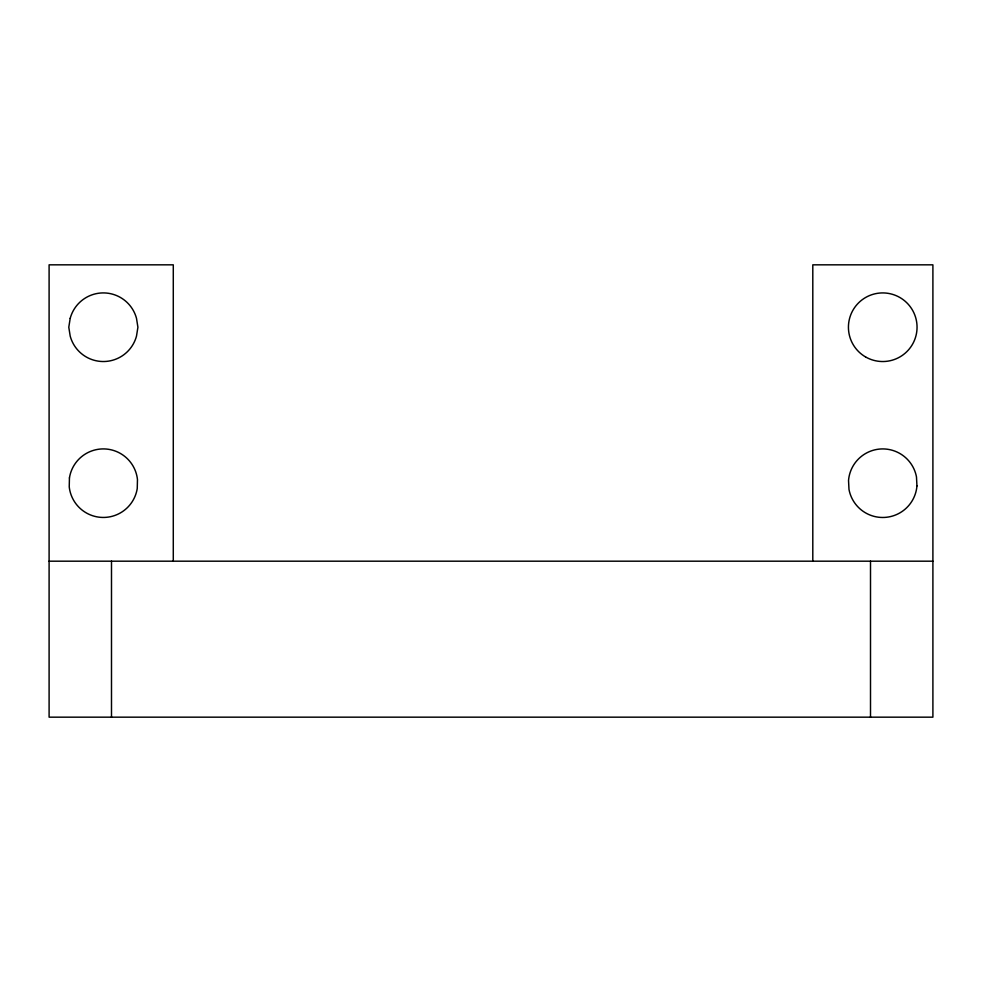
<?xml version="1.0" encoding="UTF-8"?>
<svg xmlns="http://www.w3.org/2000/svg" width="982" height="982" viewBox="0 0 982 982"><rect width="100%" height="100%" fill="white"/><g stroke="black" fill="none" stroke-linecap="round" stroke-linejoin="round"><path stroke-width="1.47" d="M49.1 561.188L932.9 561.188M870.506 561.188L870.506 717.167M812.801 561.188L812.801 264.833L932.9 264.833L932.9 717.167L49.1 717.167L49.1 264.833L173.286 264.833L173.286 561.188M111.494 561.188L111.494 717.167M69.44 477.915L69.231 486.863A34.321 34.321 0 0 0 137.247 488.496L137.468 479.535A34.321 34.321 0 0 0 69.44 477.915M70.201 318.34L68.789 327.227L70.201 336.102A34.321 34.321 0 0 0 136.498 336.102L137.91 327.227L136.498 318.34A34.321 34.321 0 0 0 70.201 318.34M916.942 485.93L916.488 476.982A34.321 34.321 0 0 0 848.534 480.468L848.988 489.417A34.321 34.321 0 0 0 916.942 485.93M865.584 356.945A34.321 34.321 0 0 0 917.053 327.227A34.321 34.321 0 0 0 865.584 297.509A34.321 34.321 0 0 0 865.584 356.945"/></g></svg>
